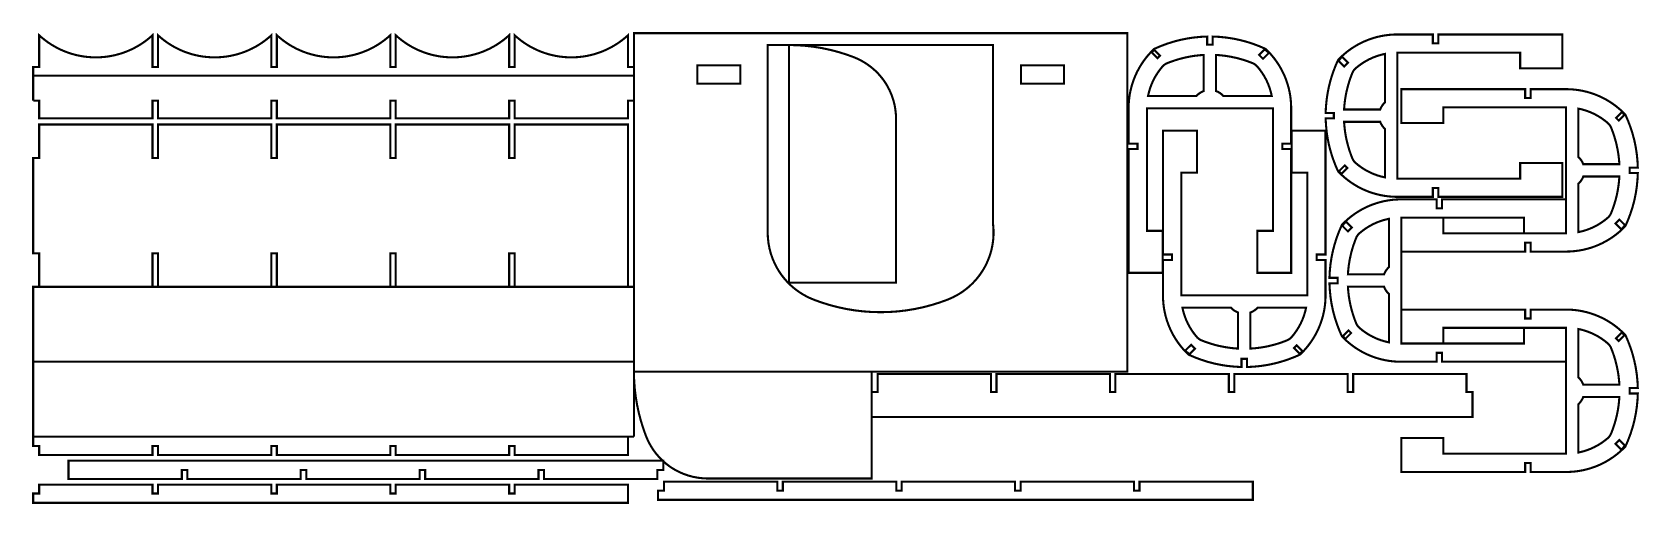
# Model space of a CAD drawing. Extents: x 0 to 270, y 0 to 79.
import ezdxf

# ---------------------------------------------------------------- set-up
doc = ezdxf.new("R2010")
doc.units = 0
doc.layers.get('0').update_dxf_attribs({"linetype": 'CONTINUOUS'})

msp = doc.modelspace()

# ---------------------------------------------------------------- linework, layer by layer
at = {"color": 0, "const_width": 0.35278}
for points in [[(0.17638, 72.1411), (101.252, 72.1411), (101.252, 73.5858), (100.252, 73.5858), (100.252, 78.946), (100.13, 78.8339), (99.7553, 78.5089), (99.241, 78.0972), (98.7099, 77.7113), (98.1626, 77.3514), (97.6006, 77.0182), (97.0246, 76.7119), (96.4356, 76.4331), (95.8344, 76.1818), (95.2225, 75.9586), (94.6004, 75.7639), (93.9694, 75.5982), (93.3304, 75.4617), (92.6843, 75.3549), (92.0322, 75.2781), (91.3751, 75.2317), (90.8793, 75.2161), (90.714, 75.2161), (90.5487, 75.2161), (90.0528, 75.2317), (89.3958, 75.2781), (88.7437, 75.3549), (88.0976, 75.4617), (87.4586, 75.5982), (86.8276, 75.7639), (86.2056, 75.9586), (85.5935, 76.1818), (84.9925, 76.4331), (84.4035, 76.7119), (83.8274, 77.0182), (83.2653, 77.3514), (82.7182, 77.7113), (82.1869, 78.0972), (81.6728, 78.5089), (81.2979, 78.8339), (81.1765, 78.946), (81.1765, 73.5858), (80.2515, 73.5858), (80.2515, 78.946), (80.13, 78.8339), (79.7553, 78.5089), (79.241, 78.0972), (78.7099, 77.7113), (78.1626, 77.3514), (77.6006, 77.0182), (77.0244, 76.7119), (76.4354, 76.4331), (75.8344, 76.1818), (75.2224, 75.9586), (74.6004, 75.7639), (73.9693, 75.5982), (73.3303, 75.4617), (72.6843, 75.3549), (72.0322, 75.2781), (71.3751, 75.2317), (70.8792, 75.2161), (70.714, 75.2161), (70.5486, 75.2161), (70.0528, 75.2317), (69.3957, 75.2781), (68.7436, 75.3549), (68.0976, 75.4617), (67.4586, 75.5982), (66.8276, 75.7639), (66.2056, 75.9586), (65.5935, 76.1818), (64.9925, 76.4331), (64.4035, 76.7119), (63.8274, 77.0182), (63.2653, 77.3514), (62.7182, 77.7113), (62.1869, 78.0972), (61.6728, 78.5089), (61.2979, 78.8339), (61.1765, 78.946), (61.1765, 73.5858), (60.2515, 73.5858), (60.2515, 78.946), (60.13, 78.8339), (59.7551, 78.5089), (59.241, 78.0972), (58.7099, 77.7113), (58.1626, 77.3514), (57.6006, 77.0182), (57.0244, 76.7119), (56.4354, 76.4331), (55.8344, 76.1818), (55.2224, 75.9586), (54.6004, 75.7639), (53.9693, 75.5982), (53.3303, 75.4617), (52.6843, 75.3549), (52.0322, 75.2781), (51.3751, 75.2317), (50.8792, 75.2161), (50.714, 75.2161), (50.5486, 75.2161), (50.0528, 75.2317), (49.3957, 75.2781), (48.7436, 75.3549), (48.0976, 75.4617), (47.4586, 75.5982), (46.8275, 75.7639), (46.2056, 75.9586), (45.5935, 76.1818), (44.9925, 76.4331), (44.4035, 76.7119), (43.8274, 77.0182), (43.2653, 77.3514), (42.7181, 77.7113), (42.1869, 78.0972), (41.6726, 78.5089), (41.2979, 78.8339), (41.1764, 78.946), (41.1764, 73.5858), (40.2515, 73.5858), (40.2515, 78.946), (40.13, 78.8339), (39.7551, 78.5089), (39.241, 78.0972), (38.7097, 77.7113), (38.1626, 77.3514), (37.6006, 77.0182), (37.0244, 76.7119), (36.4354, 76.4331), (35.8343, 76.1818), (35.2224, 75.9586), (34.6003, 75.7639), (33.9693, 75.5982), (33.3303, 75.4617), (32.6842, 75.3549), (32.0321, 75.2781), (31.375, 75.2317), (30.8792, 75.2161), (30.7139, 75.2161), (30.5486, 75.2161), (30.0528, 75.2317), (29.3957, 75.2781), (28.7436, 75.3549), (28.0975, 75.4617), (27.4586, 75.5982), (26.8275, 75.7639), (26.2056, 75.9586), (25.5935, 76.1818), (24.9924, 76.4331), (24.4033, 76.7119), (23.8274, 77.0182), (23.2651, 77.3514), (22.7181, 77.7113), (22.1869, 78.0972), (21.6726, 78.5089), (21.2979, 78.8339), (21.1764, 78.946), (21.1764, 73.5858), (20.2514, 73.5858), (20.2514, 78.946), (20.13, 78.8339), (19.7551, 78.5089), (19.2408, 78.0972), (18.7097, 77.7113), (18.1626, 77.3514), (17.6004, 77.0182), (17.0244, 76.7119), (16.4354, 76.4331), (15.8343, 76.1818), (15.2222, 75.9586), (14.6003, 75.7639), (13.9693, 75.5982), (13.3302, 75.4617), (12.6842, 75.3549), (12.0321, 75.2781), (11.375, 75.2317), (10.8792, 75.2161), (10.7139, 75.2161), (10.5486, 75.2161), (10.0527, 75.2317), (9.39567, 75.2781), (8.7436, 75.3549), (8.09754, 75.4617), (7.4585, 75.5982), (6.82747, 75.7639), (6.20546, 75.9586), (5.59343, 76.1818), (4.9924, 76.4331), (4.40338, 76.7119), (3.82726, 77.0182), (3.26519, 77.3514), (2.71804, 77.7113), (2.18685, 78.0972), (1.67264, 78.5089), (1.2978, 78.8339), (1.17638, 78.946), (1.17638, 73.5858), (0.17638, 73.5858), (0.17638, 67.9297)], [(101.252, 22.2957), (184.256, 22.2957), (184.256, 79.2958), (101.252, 79.2958), (101.252, 11.325)], [(0.17638, 67.9297), (1.17638, 67.9297), (1.17638, 64.9297), (20.2514, 64.9297), (20.2514, 67.9297), (21.1764, 67.9297), (21.1764, 64.9297), (40.2515, 64.9297), (40.2515, 67.9297), (41.1764, 67.9297), (41.1764, 64.9297), (60.2515, 64.9297), (60.2515, 67.9297), (61.1765, 67.9297), (61.1765, 64.9297), (80.2515, 64.9297), (80.2515, 67.9297), (81.1765, 67.9297), (81.1765, 64.9297), (100.252, 64.9297), (100.252, 67.9297), (101.252, 67.9297)], [(230.344, 42.5097), (251.196, 42.5097), (251.196, 44.0097), (252.121, 44.0097), (252.121, 42.5097), (258.11, 42.5097), (258.286, 42.5097), (258.813, 42.5278), (259.51, 42.5815), (260.201, 42.6706), (260.885, 42.7942), (261.56, 42.9519), (262.224, 43.1432), (262.876, 43.3676), (263.518, 43.6244), (264.144, 43.9135), (264.757, 44.2339), (265.353, 44.5851), (265.931, 44.9669), (266.49, 45.3785), (267.029, 45.8194), (267.547, 46.2892), (267.924, 46.6596), (268.044, 46.7872), (268.167, 47.049), (268.51, 47.8475), (268.919, 48.9286), (269.271, 50.0281), (269.564, 51.1438), (269.797, 52.2732), (269.972, 53.4142), (270.088, 54.5642), (270.136, 55.4318), (270.143, 55.7211), (268.774, 55.7211), (268.776, 55.7982), (268.776, 56.569), (268.774, 56.6461), (270.143, 56.6461), (270.136, 56.9356), (270.088, 57.8031), (269.972, 58.9532), (269.797, 60.0942), (269.564, 61.2236), (269.271, 62.3393), (268.919, 63.4387), (268.51, 64.5199), (268.167, 65.3183), (268.044, 65.5801), (267.924, 65.7076), (267.547, 66.0782), (267.029, 66.5479), (266.49, 66.9887), (265.931, 67.4003), (265.353, 67.7821), (264.757, 68.1335), (264.144, 68.4537), (263.518, 68.7428), (262.876, 68.9996), (262.224, 69.224), (261.56, 69.4154), (260.885, 69.5732), (260.201, 69.6967), (259.51, 69.7857), (258.813, 69.8394), (258.286, 69.8575), (258.11, 69.8575), (252.121, 69.8575), (252.121, 68.3575), (251.196, 68.3575), (251.196, 69.8575), (230.344, 69.8575), (230.344, 64.1461), (237.421, 64.1461), (237.421, 66.7825), (258.072, 66.7825), (258.072, 45.5847), (237.421, 45.5847), (237.421, 48.2211)], [(100.252, 36.566), (100.252, 63.9138), (81.1765, 63.9138), (81.1765, 58.2774), (80.2515, 58.2774), (80.2515, 63.9138), (61.1765, 63.9138), (61.1765, 58.2774), (60.2515, 58.2774), (60.2515, 63.9138), (41.1764, 63.9138), (41.1764, 58.2774), (40.2515, 58.2774), (40.2515, 63.9138), (21.1764, 63.9138), (21.1764, 58.2774), (20.2514, 58.2774), (20.2514, 63.9138), (1.17638, 63.9138), (1.17638, 58.2774), (0.17638, 58.2774), (0.17638, 42.2024), (1.17638, 42.2024), (1.17638, 36.566)], [(258.072, 51.2961), (237.222, 51.2961), (237.222, 49.7961), (236.297, 49.7961), (236.297, 51.2961), (230.307, 51.2961), (230.132, 51.2961), (229.606, 51.2781), (228.907, 51.2243), (228.217, 51.1354), (227.533, 51.0118), (226.858, 50.854), (226.194, 50.6626), (225.54, 50.4382), (224.9, 50.1814), (224.272, 49.8924), (223.661, 49.5721), (223.065, 49.2207), (222.487, 48.839), (221.928, 48.4274), (221.388, 47.9865), (220.869, 47.5168), (220.494, 47.1464), (220.374, 47.0188), (220.25, 46.7569), (219.907, 45.9585), (219.499, 44.8774), (219.147, 43.7778), (218.854, 42.6622), (218.619, 41.5328), (218.444, 40.3918), (218.329, 39.2417), (218.281, 38.3742), (218.275, 38.0847), (219.644, 38.0847), (219.64, 38.0076), (219.64, 37.2368), (219.644, 37.1597), (218.275, 37.1597), (218.281, 36.8704), (218.329, 36.0028), (218.444, 34.8526), (218.619, 33.7118), (218.854, 32.5824), (219.147, 31.4667), (219.499, 30.3671), (219.907, 29.2861), (220.25, 28.4876), (220.374, 28.2257), (220.494, 28.0982), (220.869, 27.7278), (221.388, 27.2581), (221.928, 26.8171), (222.487, 26.4056), (223.065, 26.0237), (223.661, 25.6725), (224.272, 25.3521), (224.9, 25.0632), (225.54, 24.8063), (226.194, 24.5818), (226.858, 24.3906), (227.533, 24.2328), (228.217, 24.1092), (228.907, 24.0201), (229.606, 23.9664), (230.132, 23.9483), (230.307, 23.9483), (236.297, 23.9483), (236.297, 25.4483), (237.222, 25.4483), (237.222, 23.9483), (258.072, 23.9483)], [(250.997, 45.5847), (250.997, 48.2211), (230.344, 48.2211), (230.344, 27.0233), (250.997, 27.0233), (250.997, 29.6597)], [(21.1764, 36.566), (21.1764, 42.2024), (20.2514, 42.2024), (20.2514, 36.566)], [(41.1764, 36.566), (41.1764, 42.2024), (40.2515, 42.2024), (40.2515, 36.566)], [(61.1765, 36.566), (61.1765, 42.2024), (60.2515, 42.2024), (60.2515, 36.566)], [(81.1765, 36.566), (81.1765, 42.2024), (80.2515, 42.2024), (80.2515, 36.566)], [(101.252, 23.9454), (0.17638, 23.9454), (0.17638, 36.566), (101.252, 36.566)], [(237.421, 27.0233), (237.421, 29.6597), (258.072, 29.6597), (258.072, 8.46197), (237.421, 8.46197), (237.421, 11.0983), (230.344, 11.0983), (230.344, 5.38693), (251.196, 5.38693), (251.196, 6.88693), (252.121, 6.88693), (252.121, 5.38693), (258.11, 5.38693), (258.286, 5.38693), (258.813, 5.405), (259.51, 5.45876), (260.201, 5.54775), (260.885, 5.67133), (261.56, 5.8291), (262.224, 6.02046), (262.876, 6.24485), (263.518, 6.50174), (264.144, 6.79069), (264.757, 7.11111), (265.353, 7.4624), (265.931, 7.84412), (266.49, 8.25575), (267.029, 8.69667), (267.547, 9.16639), (267.924, 9.53683), (268.044, 9.66439), (268.167, 9.92622), (268.51, 10.7247), (268.919, 11.8058), (269.271, 12.9053), (269.564, 14.021), (269.797, 15.1504), (269.972, 16.2912), (270.088, 17.4414), (270.136, 18.309), (270.143, 18.5983), (268.774, 18.5983), (268.776, 18.6754), (268.776, 19.4463), (268.774, 19.5233), (270.143, 19.5233), (270.136, 19.8128), (270.088, 20.6803), (269.972, 21.8304), (269.797, 22.9714), (269.564, 24.1008), (269.271, 25.2165), (268.919, 26.316), (268.51, 27.3971), (268.167, 28.1956), (268.044, 28.4574), (267.924, 28.5849), (267.547, 28.9554), (267.029, 29.4251), (266.49, 29.866), (265.931, 30.2775), (265.353, 30.6593), (264.757, 31.0107), (264.144, 31.331), (263.518, 31.62), (262.876, 31.8768), (262.224, 32.1013), (261.56, 32.2926), (260.885, 32.4504), (260.201, 32.5739), (259.51, 32.6629), (258.813, 32.7167), (258.286, 32.7347), (258.11, 32.7347), (252.121, 32.7347), (252.121, 31.2347), (251.196, 31.2347), (251.196, 32.7347), (230.344, 32.7347)], [(101.252, 11.325), (0.17638, 11.325), (0.17638, 23.9454)], [(101.252, 22.2957), (101.252, 21.945), (101.284, 20.8925), (101.382, 19.4947), (101.545, 18.1044), (101.773, 16.7242), (102.065, 15.3558), (102.42, 14.0019), (102.838, 12.6647), (103.192, 11.6728), (103.32, 11.3462), (103.396, 11.152), (103.654, 10.5807), (104.042, 9.84538), (104.483, 9.14312), (104.975, 8.47657), (105.515, 7.84853), (106.101, 7.26172), (106.731, 6.71881), (107.23, 6.34011), (107.403, 6.22254), (107.575, 6.10499), (108.11, 5.77821), (108.845, 5.38976), (109.605, 5.05821), (110.387, 4.78467), (111.187, 4.5701), (112.002, 4.41558), (112.828, 4.3221), (113.454, 4.29069), (113.663, 4.29069), (141.257, 4.29069), (141.257, 22.2957)], [(0.17638, 11.325), (0.17638, 9.76947), (1.17638, 9.76947), (1.17638, 8.25), (20.2514, 8.25), (20.2514, 9.76947), (21.1764, 9.76947), (21.1764, 8.25), (40.2515, 8.25), (40.2515, 9.76947), (41.1764, 9.76947), (41.1764, 8.25), (60.2515, 8.25), (60.2515, 9.76947), (61.1765, 9.76947), (61.1765, 8.25), (80.2515, 8.25), (80.2515, 9.76947), (81.1765, 9.76947), (81.1765, 8.25), (100.252, 8.25), (100.252, 11.325)], [(40.214, 11.325), (41.214, 11.325)], [(60.214, 11.325), (61.214, 11.325)], [(80.214, 11.325), (81.214, 11.325)]]:
    msp.add_lwpolyline(points, dxfattribs=at)
for points in [[(184.478, 59.7744), (184.478, 38.9238), (190.189, 38.9238), (190.189, 45.9987), (187.553, 45.9987), (187.553, 66.6511), (208.75, 66.6511), (208.75, 45.9987), (206.114, 45.9987), (206.114, 38.9238), (211.825, 38.9238), (211.825, 59.7744), (210.325, 59.7744), (210.325, 60.6994), (211.825, 60.6994), (211.825, 66.6885), (211.825, 66.8642), (211.807, 67.3911), (211.753, 68.0886), (211.664, 68.7796), (211.54, 69.4631), (211.383, 70.1378), (211.192, 70.8024), (210.967, 71.4556), (210.71, 72.0964), (210.421, 72.7233), (210.101, 73.3353), (209.75, 73.931), (209.368, 74.5092), (208.956, 75.0688), (208.515, 75.6082), (208.046, 76.1265), (207.675, 76.5018), (207.547, 76.6224), (207.286, 76.7458), (206.487, 77.0886), (205.406, 77.4976), (204.307, 77.849), (203.19, 78.1421), (202.061, 78.3764), (200.921, 78.5514), (199.771, 78.6665), (198.903, 78.7151), (198.614, 78.7213), (198.614, 77.3524), (198.536, 77.3557), (197.765, 77.3557), (197.689, 77.3524), (197.689, 78.7213), (197.399, 78.7151), (196.532, 78.6665), (195.382, 78.5514), (194.24, 78.3764), (193.111, 78.1421), (191.996, 77.849), (190.896, 77.4976), (189.815, 77.0886), (189.017, 76.7458), (188.754, 76.6224), (188.626, 76.5018), (188.257, 76.1265), (187.786, 75.6082), (187.346, 75.0688), (186.935, 74.5092), (186.553, 73.931), (186.201, 73.3353), (185.881, 72.7233), (185.592, 72.0964), (185.335, 71.4556), (185.111, 70.8024), (184.919, 70.1378), (184.761, 69.4631), (184.638, 68.7796), (184.549, 68.0886), (184.496, 67.3911), (184.478, 66.8642), (184.478, 66.6885), (184.478, 60.6994), (185.978, 60.6994), (185.978, 59.7744), (184.478, 59.7744)], [(235.653, 53.226), (236.578, 53.226), (236.578, 51.726), (257.429, 51.726), (257.429, 57.4372), (250.354, 57.4372), (250.354, 54.8008), (229.701, 54.8008), (229.701, 75.9986), (250.354, 75.9986), (250.354, 73.3624), (257.429, 73.3624), (257.429, 79.0736), (236.578, 79.0736), (236.578, 77.5736), (235.653, 77.5736), (235.653, 79.0736), (229.664, 79.0736), (229.489, 79.0736), (228.961, 79.0557), (228.264, 79.0019), (227.574, 78.9129), (226.89, 78.7893), (226.215, 78.6315), (225.55, 78.4403), (224.897, 78.2158), (224.257, 77.9589), (223.629, 77.67), (223.018, 77.3496), (222.422, 76.9983), (221.843, 76.6165), (221.285, 76.2049), (220.744, 75.764), (220.226, 75.2943), (219.851, 74.9239), (219.731, 74.7963), (219.607, 74.5344), (219.264, 73.736), (218.856, 72.6549), (218.504, 71.5554), (218.211, 70.4397), (217.976, 69.3103), (217.801, 68.1693), (217.686, 67.0193), (217.638, 66.1517), (217.632, 65.8622), (219, 65.8622), (218.997, 65.7853), (218.997, 65.0143), (219, 64.9372), (217.632, 64.9372), (217.638, 64.6479), (217.686, 63.7803), (217.801, 62.6303), (217.976, 61.4893), (218.211, 60.3599), (218.504, 59.2442), (218.856, 58.1447), (219.264, 57.0636), (219.607, 56.2651), (219.731, 56.0033), (219.851, 55.8757), (220.226, 55.5053), (220.744, 55.0356), (221.285, 54.5947), (221.843, 54.1831), (222.422, 53.8014), (223.018, 53.45), (223.629, 53.1297), (224.257, 52.8407), (224.897, 52.5839), (225.55, 52.3594), (226.215, 52.1681), (226.89, 52.0103), (227.574, 51.8867), (228.264, 51.7978), (228.961, 51.744), (229.489, 51.726), (229.664, 51.726), (235.653, 51.726), (235.653, 53.226)], [(123.756, 45.7021), (123.756, 45.4747), (123.79, 44.7928), (123.892, 43.8925), (124.06, 43.0046), (124.294, 42.1331), (124.592, 41.2813), (124.953, 40.4529), (125.376, 39.6518), (125.733, 39.069), (125.861, 38.8812), (125.925, 38.7872), (126.124, 38.5097), (126.401, 38.1493), (126.691, 37.8004), (126.993, 37.4629), (127.307, 37.1376), (127.632, 36.8244), (127.969, 36.5239), (128.317, 36.2361), (128.675, 35.9615), (129.043, 35.7004), (129.421, 35.4531), (129.808, 35.2197), (130.204, 35.0007), (130.609, 34.7964), (131.022, 34.6069), (131.337, 34.4743), (131.443, 34.4328), (131.783, 34.2996), (132.816, 33.9319), (134.204, 33.4979), (135.608, 33.1306), (137.023, 32.8301), (138.447, 32.5962), (139.878, 32.4293), (141.315, 32.3292), (142.753, 32.2958), (144.192, 32.3292), (145.628, 32.4293), (147.06, 32.5962), (148.483, 32.8301), (149.899, 33.1306), (151.301, 33.4979), (152.69, 33.9319), (153.724, 34.2996), (154.064, 34.4328), (154.181, 34.4789), (154.529, 34.6269), (154.986, 34.8397), (155.433, 35.0707), (155.868, 35.3194), (156.292, 35.5856), (156.704, 35.8688), (157.104, 36.1683), (157.49, 36.484), (157.864, 36.8154), (158.224, 37.1621), (158.569, 37.5236), (158.9, 37.8996), (159.215, 38.2894), (159.515, 38.6931), (159.799, 39.1097), (160, 39.4306), (160.064, 39.5392), (160.129, 39.6479), (160.313, 39.9794), (160.542, 40.4283), (160.751, 40.885), (160.94, 41.349), (161.111, 41.8199), (161.263, 42.2967), (161.393, 42.7788), (161.503, 43.2658), (161.593, 43.7569), (161.664, 44.2515), (161.714, 44.749), (161.742, 45.2487), (161.751, 45.7501), (161.739, 46.2525), (161.706, 46.7553), (161.667, 47.1324), (161.65, 47.2576), (161.65, 77.2908), (123.756, 77.2908), (123.756, 45.7021)], [(145.347, 37.2857), (127.342, 37.2857), (127.342, 77.2908), (127.693, 77.291), (128.745, 77.2582), (130.143, 77.16), (131.533, 76.9971), (132.913, 76.7694), (134.282, 76.4778), (135.636, 76.1225), (136.973, 75.7039), (137.965, 75.3504), (138.291, 75.2225), (138.486, 75.1464), (139.057, 74.8888), (139.792, 74.5001), (140.494, 74.059), (141.161, 73.5674), (141.789, 73.0274), (142.376, 72.4414), (142.919, 71.8114), (143.297, 71.3119), (143.415, 71.1396), (143.533, 70.9672), (143.86, 70.4325), (144.249, 69.6972), (144.579, 68.9369), (144.853, 68.1553), (145.068, 67.3553), (145.222, 66.5404), (145.315, 65.714), (145.347, 65.0882), (145.347, 64.8794), (145.347, 37.2857)], [(187.75, 68.726), (187.783, 68.899), (187.908, 69.4135), (188.111, 70.0867), (188.358, 70.7435), (188.647, 71.3818), (188.979, 71.9996), (189.35, 72.5949), (189.761, 73.1654), (190.094, 73.5771), (190.211, 73.7092), (190.247, 73.7511), (190.368, 73.8683), (190.543, 74.0081), (190.732, 74.1271), (190.882, 74.2028), (190.935, 74.224), (191.118, 74.2999), (191.678, 74.5118), (192.431, 74.7676), (193.193, 74.9915), (193.965, 75.1833), (194.743, 75.3425), (195.529, 75.4689), (196.319, 75.5624), (196.915, 75.6118), (197.114, 75.6226), (197.114, 69.5433), (197.026, 69.5118), (196.774, 69.396), (196.456, 69.209), (196.163, 68.985), (195.96, 68.7946), (195.899, 68.726), (187.75, 68.726)], [(189.764, 75.5178), (189.322, 75.0758), (188.329, 76.0686), (188.368, 76.104), (188.568, 76.2736), (188.776, 76.4328), (188.818, 76.4629), (189.764, 75.5178)], [(200.404, 68.726), (200.342, 68.7946), (200.139, 68.985), (199.846, 69.209), (199.528, 69.396), (199.275, 69.5118), (199.189, 69.5433), (199.189, 75.6226), (199.388, 75.6118), (199.983, 75.5624), (200.774, 75.4689), (201.558, 75.3425), (202.337, 75.1833), (203.108, 74.9915), (203.871, 74.7676), (204.625, 74.5118), (205.183, 74.2999), (205.368, 74.224), (205.419, 74.2028), (205.569, 74.1271), (205.76, 74.0081), (205.933, 73.8683), (206.054, 73.7511), (206.092, 73.7092), (206.208, 73.5771), (206.54, 73.1654), (206.951, 72.5949), (207.324, 71.9996), (207.654, 71.3818), (207.943, 70.7435), (208.19, 70.0867), (208.393, 69.4135), (208.518, 68.899), (208.553, 68.726), (200.404, 68.726)], [(206.432, 75.6238), (207.086, 74.9697), (208.082, 75.9656), (208.026, 76.0197), (207.733, 76.2743), (207.422, 76.5063), (207.357, 76.549), (206.432, 75.6238)], [(220.731, 66.4372), (220.742, 66.6361), (220.79, 67.2319), (220.883, 68.0222), (221.01, 68.8072), (221.169, 69.5858), (221.361, 70.3571), (221.585, 71.12), (221.842, 71.8736), (222.053, 72.4325), (222.129, 72.6167), (222.15, 72.6685), (222.226, 72.8188), (222.344, 73.0079), (222.485, 73.1822), (222.601, 73.3029), (222.643, 73.34), (222.775, 73.4568), (223.188, 73.7894), (223.758, 74.2004), (224.353, 74.5719), (224.971, 74.9029), (225.61, 75.1924), (226.267, 75.4392), (226.939, 75.6424), (227.454, 75.7671), (227.626, 75.801), (227.626, 67.6525), (227.558, 67.5906), (227.368, 67.3879), (227.143, 67.095), (226.957, 66.7769), (226.84, 66.5242), (226.81, 66.4372), (220.731, 66.4372)], [(111.899, 73.8908), (119.145, 73.8908), (119.145, 70.7958), (111.899, 70.7958), (111.899, 73.8908)], [(166.362, 73.8908), (173.607, 73.8908), (173.607, 70.7958), (166.362, 70.7958), (166.362, 73.8908)], [(220.729, 73.681), (221.383, 74.3351), (220.388, 75.3308), (220.333, 75.2751), (220.078, 74.9822), (219.846, 74.6711), (219.804, 74.6062), (220.729, 73.681)], [(260.147, 66.5849), (260.321, 66.551), (260.835, 66.4262), (261.508, 66.2231), (262.165, 65.9763), (262.803, 65.6868), (263.421, 65.3558), (264.017, 64.9843), (264.586, 64.5733), (264.999, 64.2407), (265.131, 64.1239), (265.172, 64.0868), (265.29, 63.966), (265.429, 63.7917), (265.549, 63.6026), (265.624, 63.4522), (265.646, 63.4006), (265.721, 63.2164), (265.933, 62.6575), (266.189, 61.9039), (266.412, 61.141), (266.604, 60.3697), (266.764, 59.591), (266.89, 58.8061), (266.983, 58.0157), (267.033, 57.42), (267.044, 57.2211), (260.965, 57.2211), (260.933, 57.3081), (260.817, 57.5608), (260.631, 57.8788), (260.407, 58.1718), (260.215, 58.3744), (260.147, 58.4364), (260.147, 66.5849)], [(266.497, 65.0128), (267.49, 66.0056), (267.525, 65.9669), (267.694, 65.7671), (267.854, 65.5589), (267.885, 65.5161), (266.939, 64.571), (266.497, 65.0128)], [(193.333, 35.1381), (193.333, 55.7904), (195.969, 55.7904), (195.969, 62.8654), (190.258, 62.8654), (190.258, 42.0146), (191.758, 42.0146), (191.758, 41.0897), (190.258, 41.0897), (190.258, 35.1006), (190.258, 34.925), (190.276, 34.3981), (190.331, 33.7007), (190.419, 33.0096), (190.543, 32.3261), (190.7, 31.6514), (190.892, 30.9868), (191.117, 30.3336), (191.374, 29.6928), (191.663, 29.0658), (191.982, 28.4539), (192.333, 27.8582), (192.715, 27.28), (193.128, 26.7206), (193.568, 26.181), (194.038, 25.6626), (194.408, 25.2875), (194.536, 25.1667), (194.797, 25.0433), (195.596, 24.7006), (196.678, 24.2915), (197.776, 23.9403), (198.893, 23.6471), (200.022, 23.4128), (201.163, 23.2378), (202.313, 23.1226), (203.181, 23.074), (203.469, 23.0679), (203.469, 24.4368), (203.547, 24.4335), (204.318, 24.4335), (204.394, 24.4368), (204.394, 23.0679), (204.685, 23.074), (205.551, 23.1226), (206.701, 23.2378), (207.843, 23.4128), (208.972, 23.6471), (210.087, 23.9403), (211.188, 24.2915), (212.268, 24.7006), (213.067, 25.0433), (213.329, 25.1667), (213.457, 25.2875), (213.826, 25.6626), (214.297, 26.181), (214.737, 26.7206), (215.149, 27.28), (215.531, 27.8582), (215.882, 28.4539), (216.203, 29.0658), (216.492, 29.6928), (216.749, 30.3336), (216.972, 30.9868), (217.164, 31.6514), (217.322, 32.3261), (217.446, 33.0096), (217.535, 33.7007), (217.587, 34.3981), (217.606, 34.925), (217.606, 35.1006), (217.606, 41.0897), (216.106, 41.0897), (216.106, 42.0146), (217.606, 42.0146), (217.606, 62.8654), (211.894, 62.8654), (211.894, 55.7904), (214.532, 55.7904), (214.532, 35.1381), (193.333, 35.1381)], [(220.731, 64.3622), (220.742, 64.1635), (220.79, 63.5678), (220.883, 62.7774), (221.01, 61.9925), (221.169, 61.2138), (221.361, 60.4425), (221.585, 59.6796), (221.842, 58.926), (222.053, 58.3671), (222.129, 58.1829), (222.15, 58.1313), (222.226, 57.9808), (222.344, 57.7917), (222.485, 57.6174), (222.601, 57.4965), (222.643, 57.4596), (222.775, 57.3428), (223.188, 57.0101), (223.758, 56.5992), (224.353, 56.2276), (224.971, 55.8967), (225.61, 55.6072), (226.267, 55.3604), (226.939, 55.1572), (227.454, 55.0325), (227.626, 54.9986), (227.626, 63.1469), (227.558, 63.209), (227.368, 63.4117), (227.143, 63.7046), (226.957, 64.0226), (226.84, 64.2754), (226.81, 64.3622), (220.731, 64.3622)], [(220.835, 57.0125), (221.276, 56.5706), (220.285, 55.5778), (220.249, 55.6165), (220.079, 55.8164), (219.919, 56.0246), (219.89, 56.0674), (220.835, 57.0125)], [(260.147, 53.9308), (260.215, 53.9928), (260.407, 54.1954), (260.631, 54.4885), (260.817, 54.8065), (260.933, 55.0593), (260.965, 55.1461), (267.044, 55.1461), (267.033, 54.9472), (266.983, 54.3515), (266.89, 53.5612), (266.764, 52.7762), (266.604, 51.9976), (266.412, 51.2263), (266.189, 50.4633), (265.933, 49.7099), (265.721, 49.1508), (265.646, 48.9667), (265.624, 48.915), (265.549, 48.7646), (265.429, 48.5756), (265.29, 48.4012), (265.172, 48.2804), (265.131, 48.2433), (264.999, 48.1267), (264.586, 47.7939), (264.017, 47.3829), (263.421, 47.0114), (262.803, 46.6806), (262.165, 46.3911), (261.508, 46.1443), (260.835, 45.9411), (260.321, 45.8164), (260.147, 45.7825), (260.147, 53.9308)], [(222.026, 46.5575), (221.372, 45.9035), (220.447, 46.8286), (220.49, 46.8935), (220.722, 47.2047), (220.976, 47.4976), (221.031, 47.5533), (222.026, 46.5575)], [(221.374, 38.6597), (221.385, 38.8586), (221.433, 39.4543), (221.528, 40.2446), (221.654, 41.0296), (221.813, 41.8083), (222.004, 42.5796), (222.228, 43.3425), (222.485, 44.0961), (222.696, 44.655), (222.772, 44.8392), (222.793, 44.8908), (222.869, 45.0412), (222.987, 45.2303), (223.128, 45.4047), (223.244, 45.5254), (223.288, 45.5625), (223.419, 45.6792), (223.831, 46.0119), (224.401, 46.4229), (224.997, 46.7944), (225.614, 47.1254), (226.253, 47.4149), (226.91, 47.6617), (227.583, 47.8649), (228.097, 47.9896), (228.269, 48.0235), (228.269, 39.875), (228.201, 39.8131), (228.011, 39.6104), (227.787, 39.3174), (227.6, 38.9993), (227.485, 38.7465), (227.453, 38.6597), (221.374, 38.6597)], [(267.971, 46.9772), (267.928, 46.9124), (267.696, 46.6013), (267.442, 46.3083), (267.388, 46.2525), (266.392, 47.2483), (267.046, 47.9024), (267.971, 46.9772)], [(228.269, 27.221), (228.097, 27.255), (227.583, 27.3797), (226.91, 27.5828), (226.253, 27.8297), (225.614, 28.119), (224.997, 28.4501), (224.401, 28.8215), (223.831, 29.2326), (223.419, 29.5653), (223.288, 29.6821), (223.244, 29.719), (223.128, 29.8399), (222.987, 30.0142), (222.869, 30.2033), (222.793, 30.3536), (222.772, 30.4053), (222.696, 30.5896), (222.485, 31.1485), (222.228, 31.9019), (222.004, 32.665), (221.813, 33.4362), (221.654, 34.2149), (221.528, 34.9999), (221.433, 35.7901), (221.385, 36.386), (221.374, 36.5847), (227.453, 36.5847), (227.485, 36.4979), (227.6, 36.2451), (227.787, 35.9271), (228.011, 35.6342), (228.201, 35.4315), (228.269, 35.3694), (228.269, 27.221)], [(201.679, 33.0631), (201.742, 32.9946), (201.944, 32.8042), (202.237, 32.5801), (202.556, 32.3932), (202.808, 32.2774), (202.894, 32.2458), (202.894, 26.1665), (202.696, 26.1774), (202.1, 26.2268), (201.31, 26.3203), (200.525, 26.4467), (199.746, 26.606), (198.975, 26.7976), (198.212, 27.0215), (197.458, 27.2774), (196.9, 27.4893), (196.715, 27.5651), (196.664, 27.5864), (196.514, 27.6621), (196.324, 27.7811), (196.15, 27.9208), (196.029, 28.0381), (195.992, 28.08), (195.875, 28.2121), (195.543, 28.6237), (195.132, 29.1943), (194.76, 29.7896), (194.429, 30.4074), (194.14, 31.0457), (193.893, 31.7025), (193.69, 32.3757), (193.565, 32.8901), (193.531, 33.0631), (201.679, 33.0631)], [(214.333, 33.0631), (214.3, 32.8901), (214.175, 32.3757), (213.972, 31.7025), (213.725, 31.0457), (213.436, 30.4074), (213.104, 29.7896), (212.733, 29.1943), (212.322, 28.6237), (211.989, 28.2121), (211.872, 28.08), (211.836, 28.0381), (211.715, 27.9208), (211.54, 27.7811), (211.351, 27.6621), (211.201, 27.5864), (211.149, 27.5651), (210.965, 27.4893), (210.406, 27.2774), (209.653, 27.0215), (208.89, 26.7976), (208.118, 26.606), (207.34, 26.4467), (206.554, 26.3203), (205.764, 26.2268), (205.168, 26.1774), (204.969, 26.1665), (204.969, 32.2458), (205.057, 32.2774), (205.31, 32.3932), (205.628, 32.5801), (205.921, 32.8042), (206.124, 32.9946), (206.185, 33.0631), (214.333, 33.0631)], [(194.001, 25.8236), (194.057, 25.7694), (194.35, 25.5149), (194.661, 25.2829), (194.726, 25.2401), (195.651, 26.1653), (194.997, 26.8194), (194.001, 25.8236)], [(221.921, 28.7931), (221.478, 29.235), (220.533, 28.2897), (220.564, 28.2469), (220.722, 28.0388), (220.892, 27.8389), (220.928, 27.8003), (221.921, 28.7931)], [(260.147, 29.4621), (260.321, 29.4282), (260.835, 29.3035), (261.508, 29.1003), (262.165, 28.8535), (262.803, 28.564), (263.421, 28.2331), (264.017, 27.8615), (264.586, 27.4506), (264.999, 27.1178), (265.131, 27.001), (265.172, 26.964), (265.29, 26.8432), (265.429, 26.6689), (265.549, 26.4799), (265.624, 26.3294), (265.646, 26.2778), (265.721, 26.0936), (265.933, 25.5347), (266.189, 24.7811), (266.412, 24.0182), (266.604, 23.2468), (266.764, 22.4682), (266.89, 21.6832), (266.983, 20.8929), (267.033, 20.2972), (267.044, 20.0983), (260.965, 20.0983), (260.933, 20.1851), (260.817, 20.4379), (260.631, 20.756), (260.407, 21.049), (260.215, 21.2517), (260.147, 21.3136), (260.147, 29.4621)], [(267.885, 28.3933), (267.854, 28.4361), (267.694, 28.6443), (267.525, 28.8442), (267.49, 28.8828), (266.497, 27.89), (266.939, 27.4481), (267.885, 28.3933)], [(212.761, 26.7133), (212.319, 26.2714), (213.265, 25.3261), (213.308, 25.3564), (213.515, 25.5157), (213.715, 25.6851), (213.754, 25.7206), (212.761, 26.7133)], [(182.257, 21.8688), (182.257, 18.8688), (181.332, 18.8688), (181.332, 21.8688), (162.257, 21.8688), (162.257, 18.8688), (161.332, 18.8688), (161.332, 21.8688), (142.257, 21.8688), (142.257, 18.8688), (141.257, 18.8688), (141.257, 14.6575), (242.332, 14.6575), (242.332, 18.8688), (241.332, 18.8688), (241.332, 21.8688), (222.257, 21.8688), (222.257, 18.8688), (221.332, 18.8688), (221.332, 21.8688), (202.257, 21.8688), (202.257, 18.8688), (201.332, 18.8688), (201.332, 21.8688), (182.257, 21.8688)], [(267.044, 18.0233), (267.033, 17.8244), (266.983, 17.2287), (266.89, 16.4385), (266.764, 15.6535), (266.604, 14.8749), (266.412, 14.1035), (266.189, 13.3406), (265.933, 12.587), (265.721, 12.0281), (265.646, 11.8439), (265.624, 11.7922), (265.549, 11.6419), (265.429, 11.4528), (265.29, 11.2785), (265.172, 11.1577), (265.131, 11.1206), (264.999, 11.0038), (264.586, 10.6712), (264.017, 10.2602), (263.421, 9.88867), (262.803, 9.55772), (262.165, 9.26828), (261.508, 9.02149), (260.835, 8.81825), (260.321, 8.69353), (260.147, 8.65961), (260.147, 16.8081), (260.215, 16.87), (260.407, 17.0726), (260.631, 17.3657), (260.817, 17.6837), (260.933, 17.9365), (260.965, 18.0233), (267.044, 18.0233)], [(267.971, 9.85439), (267.928, 9.78961), (267.696, 9.4784), (267.442, 9.18549), (267.388, 9.12978), (266.392, 10.1255), (267.046, 10.7796), (267.971, 9.85439)], [(46.1185, 4.21679), (65.1935, 4.21679), (65.1935, 5.71679), (66.1185, 5.71679), (66.1185, 4.21679), (85.1935, 4.21679), (85.1935, 5.71679), (86.1186, 5.71679), (86.1186, 4.21679), (105.194, 4.21679), (105.194, 5.71679), (106.194, 5.71679), (106.194, 7.29178), (6.11843, 7.29178), (6.11843, 4.21679), (25.1935, 4.21679), (25.1935, 5.71679), (26.1185, 5.71679), (26.1185, 4.21679), (45.1935, 4.21679), (45.1935, 5.71679), (46.1185, 5.71679), (46.1185, 4.21679)], [(60.2515, 3.25863), (41.1764, 3.25863), (41.1764, 1.75863), (40.2515, 1.75863), (40.2515, 3.25863), (21.1764, 3.25863), (21.1764, 1.75863), (20.2514, 1.75863), (20.2514, 3.25863), (1.17638, 3.25863), (1.17638, 1.75863), (0.17638, 1.75863), (0.17638, 0.18359), (100.252, 0.18359), (100.252, 3.25863), (81.1765, 3.25863), (81.1765, 1.75863), (80.2515, 1.75863), (80.2515, 3.25863), (61.1765, 3.25863), (61.1765, 1.75863), (60.2515, 1.75863), (60.2515, 3.25863)], [(105.304, 2.24924), (105.304, 0.69059), (205.379, 0.69059), (205.379, 3.76557), (186.304, 3.76557), (186.304, 2.24924), (185.379, 2.24924), (185.379, 3.76557), (166.304, 3.76557), (166.304, 2.24924), (165.379, 2.24924), (165.379, 3.76557), (146.304, 3.76557), (146.304, 2.24924), (145.379, 2.24924), (145.379, 3.76557), (126.304, 3.76557), (126.304, 2.24924), (125.379, 2.24924), (125.379, 3.76557), (106.304, 3.76557), (106.304, 2.24924), (105.304, 2.24924)]]:
    msp.add_lwpolyline(points, close=True, dxfattribs=at)

doc.saveas('drawing.dxf')
